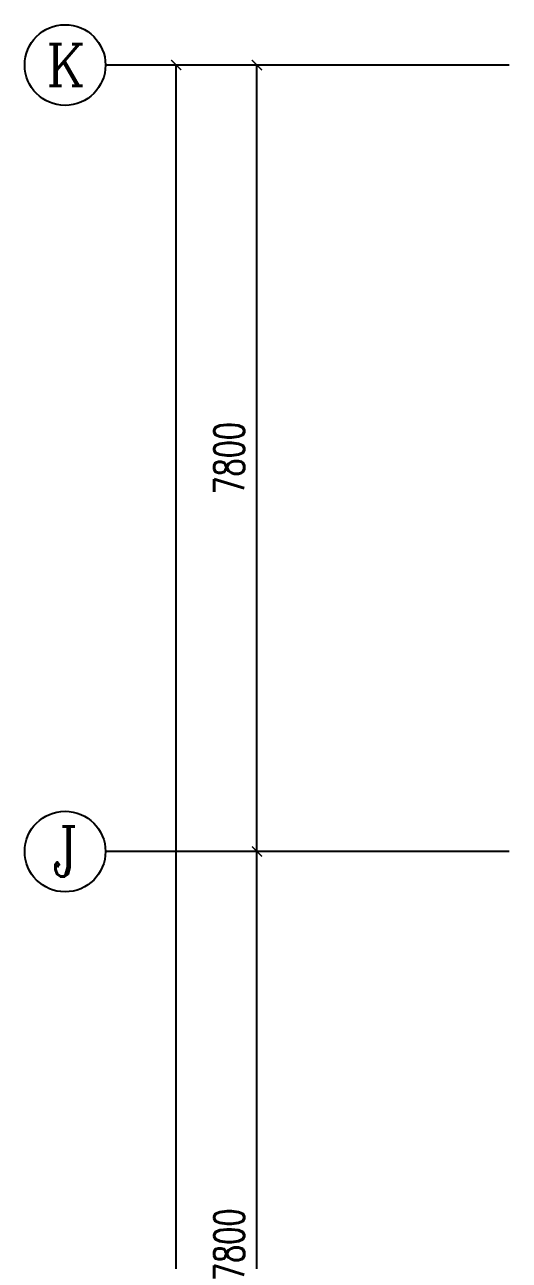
# Model space of a CAD drawing. Header units: millimetres. Extents: x 2680932 to 6187768, y 127588 to 383208.
# Drawn here: x 2880729 to 2885529, y 200056 to 212310 of the extents above; entities that cross this region are included whole.
import ezdxf
from ezdxf.enums import TextEntityAlignment as Align

# ---------------------------------------------------------------- set-up
doc = ezdxf.new("R2010")
doc.units = ezdxf.units.MM
doc.header["$LTSCALE"] = 20
doc.layers.add('AXIS', color=3, linetype='Continuous')
doc.layers.add('AXIS_TEXT', color=7, linetype='Continuous')
doc.styles.add('_TCH_AXIS', font='COMPLEX', dxfattribs={"bigfont": 'GBCBIG'})
doc.styles.add('_TCH_DIM_T3', font='SIMPLEX', dxfattribs={"width": 0.705882, "bigfont": 'GBCBIG'})
doc.styles.add('COMPLEX', font='complex')
doc.dimstyles.new('_TCH_ARCH&&100', dxfattribs={"dimtxt": 297.5, "dimasz": 100, "dimexe": 250, "dimexo": 300, "dimgap": 126.25, "dimtad": 1, "dimdec": 0, "dimzin": 0, "dimdsep": 46, "dimtxsty": '_TCH_DIM_T3', "dimblk": 'ARCHTICK', "dimcen": 0.09, "dimclrt": 7, "dimazin": 2, "dimtfac": 1, "dimtdec": 0, "dimtix": 1, "dimtmove": 2, "dimatfit": 3, "dimfxl": 1, "dimtolj": 1, "dimtzin": 0, "dimarcsym": 0})

# ---------------------------------------------------------------- blocks, each defined once
blk = doc.blocks.new('_ArchTick')
at = {"color": 0, "linetype": 'ByBlock', "lineweight": -3, "const_width": 0.15}
blk.add_lwpolyline([(-0.5, -0.5), (0.5, 0.5)], dxfattribs=at)
blk = doc.blocks.new('*D81')
at = {"layer": 'AXIS', "color": 0, "lineweight": -2, "transparency": 16777216}
for p, q in [((2885229, 204110), (2882779, 204110)), ((2883029, 196310), (2883029, 204110)), ((2885229, 196310), (2882779, 196310))]:
    blk.add_line(p, q, dxfattribs=at)
at = {"layer": 'Defpoints', "color": 0, "lineweight": -3, "transparency": 16777216}
for p in [(2883029, 204110), (2885529, 204110), (2885529, 196310)]:
    blk.add_point(p, dxfattribs=at)
at = {"layer": 'AXIS', "color": 0, "lineweight": -2, "transparency": 16777216, "xscale": 100, "yscale": 100, "zscale": 100}
for p, rotation in [((2883029, 204110), 90), ((2883029, 196310), 270)]:
    blk.add_blockref('_ArchTick', p, dxfattribs=dict(at, rotation=rotation))
at = {"layer": 'AXIS', "color": 7, "transparency": 16777216, "insert": (2882754, 200210), "char_height": 297.5, "attachment_point": 5, "rotation": 90, "style": '_TCH_DIM_T3'}
blk.add_mtext('\\A1;7800', dxfattribs=at)
blk = doc.blocks.new('*D82')
at = {"layer": 'AXIS', "color": 0, "lineweight": -2, "transparency": 16777216}
for p, q in [((2885229, 211910), (2882779, 211910)), ((2883029, 204110), (2883029, 211910)), ((2885229, 204110), (2882779, 204110))]:
    blk.add_line(p, q, dxfattribs=at)
at = {"layer": 'Defpoints', "color": 0, "lineweight": -3, "transparency": 16777216}
for p in [(2883029, 211910), (2885529, 211910), (2885529, 204110)]:
    blk.add_point(p, dxfattribs=at)
at = {"layer": 'AXIS', "color": 0, "lineweight": -2, "transparency": 16777216, "xscale": 100, "yscale": 100, "zscale": 100}
for p, rotation in [((2883029, 211910), 90), ((2883029, 204110), 270)]:
    blk.add_blockref('_ArchTick', p, dxfattribs=dict(at, rotation=rotation))
at = {"layer": 'AXIS', "color": 7, "transparency": 16777216, "insert": (2882754, 208010), "char_height": 297.5, "attachment_point": 5, "rotation": 90, "style": '_TCH_DIM_T3'}
blk.add_mtext('\\A1;7800', dxfattribs=at)
blk = doc.blocks.new('*D83')
at = {"layer": 'AXIS', "color": 0, "lineweight": -2, "transparency": 16777216}
for p, q in [((2885229, 211910), (2881979, 211910)), ((2882229, 149510), (2882229, 211910)), ((2885229, 149510), (2881979, 149510))]:
    blk.add_line(p, q, dxfattribs=at)
at = {"layer": 'Defpoints', "color": 0, "lineweight": -3, "transparency": 16777216}
for p in [(2882229, 211910), (2885529, 211910), (2885529, 149510)]:
    blk.add_point(p, dxfattribs=at)
at = {"layer": 'AXIS', "color": 0, "lineweight": -2, "transparency": 16777216, "xscale": 100, "yscale": 100, "zscale": 100}
for p, rotation in [((2882229, 211910), 90), ((2882229, 149510), 270)]:
    blk.add_blockref('_ArchTick', p, dxfattribs=dict(at, rotation=rotation))
at = {"layer": 'AXIS', "color": 7, "transparency": 16777216, "insert": (2881954, 180710), "char_height": 297.5, "attachment_point": 5, "rotation": 90, "style": '_TCH_DIM_T3'}
blk.add_mtext('\\A1;62400', dxfattribs=at)
blk = doc.blocks.new('_AXISO')
blk.add_circle((0, 0), 0.5)
at = {"layer": 'AXIS_TEXT', "style": 'COMPLEX', "width": 1.041667}
blk.add_attdef('A', text='', height=0.56, dxfattribs=at).set_placement((-0.25, -0.28), (0.25, -0.28), align=Align.FIT)

msp = doc.modelspace()

# ---------------------------------------------------------------- linework, layer by layer
at = {"layer": 'AXIS'}
for p, q in [((2885528.6, 211909.9), (2881528.6, 211909.9)), ((2885528.6, 204109.9), (2881528.6, 204109.9))]:
    msp.add_line(p, q, dxfattribs=at)

# ---------------------------------------------------------------- block references
ref = msp.add_blockref('_AXISO', (2881128.6, 211909.9), dxfattribs=dict(at, xscale=800, yscale=800, zscale=800))
ref.add_attrib('A', 'K', dxfattribs={"layer": 'AXIS_TEXT', "height": 415.3, "style": '_TCH_AXIS'}).set_placement((2880940.7, 211702.3), (2881316.4, 211702.3), align=Align.FIT)
ref = msp.add_blockref('_AXISO', (2881128.6, 204109.9), dxfattribs=dict(at, xscale=800, yscale=800, zscale=800))
ref.add_attrib('A', 'J', dxfattribs={"layer": 'AXIS_TEXT', "height": 496.1, "style": '_TCH_AXIS'}).set_placement((2880998.6, 203861.9), (2881258.5, 203861.9), align=Align.FIT)

# ---------------------------------------------------------------- dimensions: what is measured, and where the dimension line sits
for p1, p2, distance, picture, middle in [((2885528.6, 149509.9), (2885528.6, 211909.9), 3300, '*D83', (2881953.6, 180709.9)), ((2885528.6, 204109.9), (2885528.6, 211909.9), 2500, '*D82', (2882753.6, 208009.9)), ((2885528.6, 196309.9), (2885528.6, 204109.9), 2500, '*D81', (2882753.6, 200209.9))]:
    dim = msp.add_aligned_dim(p1=p1, p2=p2, distance=distance, dimstyle='_TCH_ARCH&&100', dxfattribs=at)
    dim.commit()
    dim.dimension.update_dxf_attribs({"geometry": picture, "text_midpoint": middle})

doc.saveas('drawing.dxf')
